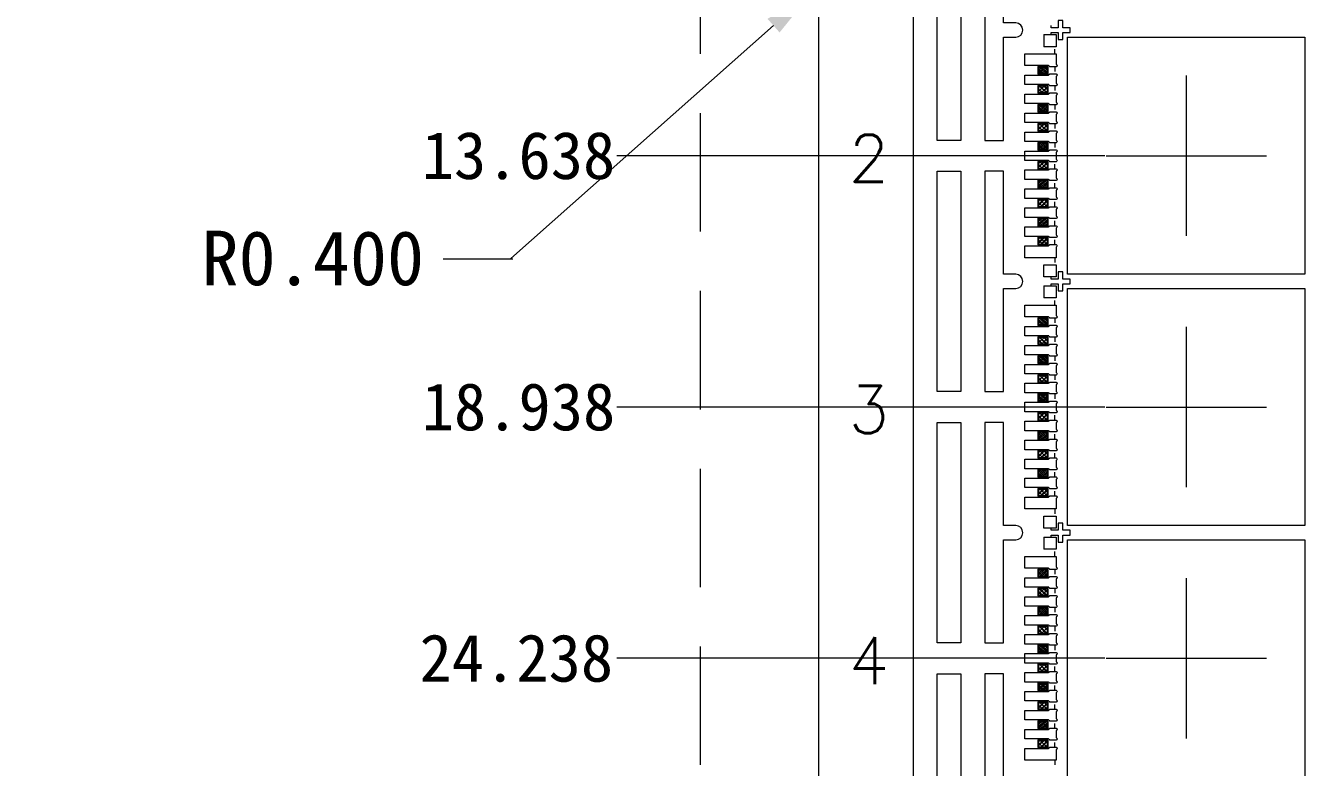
# Model space of a CAD drawing. Extents: x 360 to 479, y -156 to -9.
# Drawn here: x 368.79 to 395.82, y -43.02 to -27.38 of the extents above; entities that cross this region are included whole.
import ezdxf

# ---------------------------------------------------------------- set-up
doc = ezdxf.new("R2010")
doc.units = 0
doc.header["$LTSCALE"] = 5
doc.header["$MEASUREMENT"] = 0
doc.header["$PDMODE"] = 3
for name, pattern in [('CENTER', [2, 1.25, -0.25, 0.25, -0.25]), ('DASHED', [0.75, 0.5, -0.25]), ('HIDDEN', [0.375, 0.25, -0.125])]:
    doc.linetypes.add(name, pattern=pattern)
doc.layers.get('0').update_dxf_attribs({"linetype": 'CONTINUOUS'})
doc.layers.get('Defpoints').update_dxf_attribs({"linetype": 'CONTINUOUS'})
for name, color, linetype in [('1', 7, 'CONTINUOUS'), ('1D', 4, 'CONTINUOUS'), ('center', 1, 'CONTINUOUS'), ('ETCH', 4, 'CONTINUOUS'), ('PKG', 2, 'CONTINUOUS'), ('PLATING', 3, 'CONTINUOUS'), ('标注', 4, 'CONTINUOUS')]:
    doc.layers.add(name, color=color, linetype=linetype)
doc.layers.add('尺寸线层', color=3, linetype='CONTINUOUS', lineweight=18)
doc.layers.add('标注线', color=3, linetype='CONTINUOUS', lineweight=18)
doc.styles.add('SIMPLEX', font='SIMPLEX')
doc.styles.get("Standard").update_dxf_attribs({"font": 'romans.shx', "bigfont": 'bigfont.shx'})
doc.styles.add('宋体', font='SimSun.ttf')
doc.dimstyles.new('副本Standard', dxfattribs={"dimtxt": 0.05, "dimasz": 0.05, "dimexe": 0.07, "dimexo": 0.07, "dimgap": 0.07, "dimtad": 1, "dimzin": 1, "dimdsep": 46, "dimtxsty": 'SIMPLEX', "dimcen": 0.1, "dimclrd": 256, "dimclre": 256, "dimclrt": 256, "dimadec": 0, "dimazin": 0, "dimtfac": 1, "dimtofl": 0, "dimtmove": 0, "dimatfit": 0, "dimfxl": 1, "dimlwd": -1, "dimlwe": -1, "dimarcsym": 0})

# ---------------------------------------------------------------- blocks, each defined once
blk = doc.blocks.new('*D16')
at = {"layer": 'Defpoints', "color": 0, "transparency": 16777216}
for p in [(3204.821, -274.423), (3198.555, -288.061), (3208.874, -288.061)]:
    blk.add_point(p, dxfattribs=at)
at = {"layer": '标注', "lineweight": 0, "transparency": 16777216}
blk.add_line((3208.849, -288.061), (3198.555, -288.061), dxfattribs=at)
at = {"layer": '标注', "lineweight": 0, "transparency": 16777216, "insert": (3196.483, -288.061), "char_height": 1, "attachment_point": 5, "style": '宋体'}
blk.add_mtext('13.638', dxfattribs=at)
blk = doc.blocks.new('*D17')
at = {"layer": 'Defpoints', "color": 0, "transparency": 16777216}
for p in [(3204.821, -274.423), (3198.555, -293.361), (3208.874, -293.361)]:
    blk.add_point(p, dxfattribs=at)
at = {"layer": '标注', "lineweight": 0, "transparency": 16777216}
blk.add_line((3208.849, -293.361), (3198.555, -293.361), dxfattribs=at)
at = {"layer": '标注', "lineweight": 0, "transparency": 16777216, "insert": (3196.483, -293.361), "char_height": 1, "attachment_point": 5, "style": '宋体'}
blk.add_mtext('18.938', dxfattribs=at)
blk = doc.blocks.new('*D18')
at = {"layer": 'Defpoints', "color": 0, "transparency": 16777216}
for p in [(3204.821, -274.423), (3198.555, -298.661), (3208.874, -298.661)]:
    blk.add_point(p, dxfattribs=at)
at = {"layer": '标注', "lineweight": 0, "transparency": 16777216}
blk.add_line((3208.849, -298.661), (3198.555, -298.661), dxfattribs=at)
at = {"layer": '标注', "lineweight": 0, "transparency": 16777216, "insert": (3196.438, -298.661), "char_height": 1, "attachment_point": 5, "style": '宋体'}
blk.add_mtext('24.238', dxfattribs=at)
blk = doc.blocks.new('*D19')
at = {"layer": 'Defpoints', "color": 0, "transparency": 16777216}
for p in [(3204.821, -274.423), (3198.555, -303.961), (3208.874, -303.961)]:
    blk.add_point(p, dxfattribs=at)
at = {"layer": '标注', "lineweight": 0, "transparency": 16777216}
blk.add_line((3208.849, -303.961), (3198.555, -303.961), dxfattribs=at)
at = {"layer": '标注', "lineweight": 0, "transparency": 16777216, "insert": (3196.438, -303.961), "char_height": 1, "attachment_point": 5, "style": '宋体'}
blk.add_mtext('29.538', dxfattribs=at)
blk = doc.blocks.new('*D20')
at = {"layer": 'Defpoints', "color": 0, "transparency": 16777216}
for p in [(3204.821, -274.423), (3198.555, -309.261), (3208.874, -309.261)]:
    blk.add_point(p, dxfattribs=at)
at = {"layer": '标注', "lineweight": 0, "transparency": 16777216}
blk.add_line((3208.849, -309.261), (3198.555, -309.261), dxfattribs=at)
at = {"layer": '标注', "lineweight": 0, "transparency": 16777216, "insert": (3196.444, -309.261), "char_height": 1, "attachment_point": 5, "style": '宋体'}
blk.add_mtext('34.838', dxfattribs=at)
blk = doc.blocks.new('*D21')
at = {"layer": 'Defpoints', "color": 0, "transparency": 16777216}
for p in [(3204.821, -274.423), (3198.555, -314.561), (3208.874, -314.561)]:
    blk.add_point(p, dxfattribs=at)
at = {"layer": '标注', "lineweight": 0, "transparency": 16777216}
blk.add_line((3208.849, -314.561), (3198.555, -314.561), dxfattribs=at)
at = {"layer": '标注', "lineweight": 0, "transparency": 16777216, "insert": (3196.427, -314.561), "char_height": 1, "attachment_point": 5, "style": '宋体'}
blk.add_mtext('40.138', dxfattribs=at)
blk = doc.blocks.new('*D22')
at = {"layer": 'Defpoints', "color": 0, "transparency": 16777216}
for p in [(3204.821, -274.423), (3198.555, -319.861), (3208.874, -319.861)]:
    blk.add_point(p, dxfattribs=at)
at = {"layer": '标注', "lineweight": 0, "transparency": 16777216}
blk.add_line((3208.849, -319.861), (3198.555, -319.861), dxfattribs=at)
at = {"layer": '标注', "lineweight": 0, "transparency": 16777216, "insert": (3196.427, -319.861), "char_height": 1, "attachment_point": 5, "style": '宋体'}
blk.add_mtext('45.438', dxfattribs=at)
blk = doc.blocks.new('*D23')
at = {"layer": 'Defpoints', "color": 0, "transparency": 16777216}
for p in [(3204.821, -274.423), (3198.555, -325.161), (3208.874, -325.161)]:
    blk.add_point(p, dxfattribs=at)
at = {"layer": '标注', "lineweight": 0, "transparency": 16777216}
blk.add_line((3208.849, -325.161), (3198.555, -325.161), dxfattribs=at)
at = {"layer": '标注', "lineweight": 0, "transparency": 16777216, "insert": (3196.444, -325.161), "char_height": 1, "attachment_point": 5, "style": '宋体'}
blk.add_mtext('50.738', dxfattribs=at)
blk = doc.blocks.new('*D24')
at = {"layer": 'Defpoints', "color": 0, "transparency": 16777216}
for p in [(3204.821, -274.423), (3198.555, -330.461), (3208.874, -330.461)]:
    blk.add_point(p, dxfattribs=at)
at = {"layer": '标注', "lineweight": 0, "transparency": 16777216}
blk.add_line((3208.849, -330.461), (3198.555, -330.461), dxfattribs=at)
at = {"layer": '标注', "lineweight": 0, "transparency": 16777216, "insert": (3196.444, -330.461), "char_height": 1, "attachment_point": 5, "style": '宋体'}
blk.add_mtext('56.038', dxfattribs=at)
blk = doc.blocks.new('*D25')
at = {"layer": 'Defpoints', "color": 0, "transparency": 16777216}
for p in [(3204.821, -274.423), (3198.555, -347.911), (3200.314, -347.911)]:
    blk.add_point(p, dxfattribs=at)
at = {"layer": '标注', "lineweight": 0, "transparency": 16777216}
blk.add_line((3200.289, -347.911), (3198.555, -347.911), dxfattribs=at)
at = {"layer": '标注', "lineweight": 0, "transparency": 16777216, "insert": (3192.137, -347.911), "char_height": 1, "attachment_point": 5, "style": '宋体'}
blk.add_mtext('73.488%%P0.300 TAPE', dxfattribs=at)
blk = doc.blocks.new('*D26')
at = {"layer": 'Defpoints', "color": 0, "transparency": 16777216}
for p in [(3204.821, -274.423), (3198.555, -350.911), (3201.314, -350.911)]:
    blk.add_point(p, dxfattribs=at)
at = {"layer": '标注', "lineweight": 0, "transparency": 16777216}
blk.add_line((3201.289, -350.911), (3198.555, -350.911), dxfattribs=at)
at = {"layer": '标注', "lineweight": 0, "transparency": 16777216, "insert": (3196.447, -350.911), "char_height": 1, "attachment_point": 5, "style": '宋体'}
blk.add_mtext('76.488', dxfattribs=at)
blk = doc.blocks.new('*D29')
at = {"layer": 'Defpoints', "color": 0, "transparency": 16777216}
for p in [(3204.821, -274.423), (3200.314, -304.411), (3195.805, -305.997)]:
    blk.add_point(p, dxfattribs=at)
at = {"layer": '标注', "lineweight": 0, "transparency": 16777216}
for p, q in [((3198.314, -304.411), (3197.805, -305.997)), ((3200.289, -304.411), (3198.314, -304.411)), ((3197.805, -305.997), (3195.805, -305.997))]:
    blk.add_line(p, q, dxfattribs=at)
at = {"layer": '标注', "lineweight": 0, "transparency": 16777216, "insert": (3193.687, -305.997), "char_height": 1, "attachment_point": 5, "style": '宋体'}
blk.add_mtext('29.988', dxfattribs=at)
blk = doc.blocks.new('*D30')
at = {"layer": 'Defpoints', "color": 0, "transparency": 16777216}
for p in [(3204.821, -274.423), (3195.792, -318.299), (3200.314, -319.411)]:
    blk.add_point(p, dxfattribs=at)
at = {"layer": '标注', "lineweight": 0, "transparency": 16777216}
for p, q in [((3197.792, -318.299), (3195.792, -318.299)), ((3198.314, -319.411), (3197.792, -318.299)), ((3200.289, -319.411), (3198.314, -319.411))]:
    blk.add_line(p, q, dxfattribs=at)
at = {"layer": '标注', "lineweight": 0, "transparency": 16777216, "insert": (3193.689, -318.299), "char_height": 1, "attachment_point": 5, "style": '宋体'}
blk.add_mtext('44.988', dxfattribs=at)
blk = doc.blocks.new('*D31')
at = {"layer": 'Defpoints', "color": 0, "transparency": 16777216}
for p in [(3204.821, -274.423), (3198.492, -339.411), (3200.314, -339.411)]:
    blk.add_point(p, dxfattribs=at)
at = {"layer": '标注', "lineweight": 0, "transparency": 16777216}
blk.add_line((3200.289, -339.411), (3198.492, -339.411), dxfattribs=at)
at = {"layer": '标注', "lineweight": 0, "transparency": 16777216, "insert": (3196.373, -339.411), "char_height": 1, "attachment_point": 5, "style": '宋体'}
blk.add_mtext('64.988', dxfattribs=at)
blk = doc.blocks.new('*D35')
at = {"layer": 'Defpoints', "color": 0, "transparency": 16777216}
for p in [(3239.564, -274.423), (3204.814, -346.911), (3206.996, -355.134)]:
    blk.add_point(p, dxfattribs=at)
at = {"layer": '标注', "lineweight": 0, "transparency": 16777216}
for p, q in [((3204.814, -346.936), (3204.814, -351.134)), ((3204.814, -351.134), (3206.996, -353.134)), ((3206.996, -353.134), (3206.996, -355.134))]:
    blk.add_line(p, q, dxfattribs=at)
at = {"layer": '标注', "lineweight": 0, "transparency": 16777216, "insert": (3206.996, -357.251), "char_height": 1, "attachment_point": 5, "rotation": 90, "style": '宋体'}
blk.add_mtext('34.750', dxfattribs=at)
blk = doc.blocks.new('*D36')
at = {"layer": 'Defpoints', "color": 0, "transparency": 16777216}
for p in [(3204.821, -274.423), (3198.555, -349.399), (3232.802, -349.399)]:
    blk.add_point(p, dxfattribs=at)
at = {"layer": '标注', "lineweight": 0, "transparency": 16777216}
blk.add_line((3232.777, -349.399), (3198.555, -349.399), dxfattribs=at)
at = {"layer": '标注', "lineweight": 0, "transparency": 16777216, "insert": (3196.441, -349.399), "char_height": 1, "attachment_point": 5, "style": '宋体'}
blk.add_mtext('74.976', dxfattribs=at)
blk = doc.blocks.new('*D37')
at = {"layer": 'Defpoints', "color": 0, "transparency": 16777216}
for p in [(3204.821, -274.423), (3198.555, -335.761), (3208.874, -335.761)]:
    blk.add_point(p, dxfattribs=at)
at = {"layer": '标注', "lineweight": 0, "transparency": 16777216}
blk.add_line((3208.849, -335.761), (3198.555, -335.761), dxfattribs=at)
at = {"layer": '标注', "lineweight": 0, "transparency": 16777216, "insert": (3196.436, -335.761), "char_height": 1, "attachment_point": 5, "style": '宋体'}
blk.add_mtext('61.338', dxfattribs=at)
blk = doc.blocks.new('*U41')
at = {"layer": '标注线'}
h = blk.add_hatch(dxfattribs=at)
h.set_pattern_fill('ANSI37', color=256, scale=0.5)
h.set_pattern_definition([(45, (-3340.25684, 269.03637), (-0.0441941738, 0.0441941738), []), (135, (-3340.25684, 269.03637), (-0.0441941738, -0.0441941738), [])])
h.paths.add_polyline_path([(0.075, 0.1), (-0.075, 0.1), (-0.075, -0.1), (0.075, -0.1)])
at = {"layer": 'PLATING'}
blk.add_lwpolyline([(0.075, 0.1), (0.075, -0.1), (-0.075, -0.1), (-0.075, 0.1)], close=True, dxfattribs=at)
blk = doc.blocks.new('*U42')
at = {"layer": 'ETCH', "color": 0, "linetype": 'ByBlock', "lineweight": -2}
for p in [(0, 0), (0.4, 0), (0.8, 0), (1.2, 0), (1.6, 0), (2, 0), (2.4, 0), (2.8, 0), (3.2, 0), (3.6, 0)]:
    blk.add_blockref('*U41', p, dxfattribs=at)

msp = doc.modelspace()

# ---------------------------------------------------------------- hatches: boundary and pattern name
at = {"layer": '标注', "lineweight": 0}
msp.add_hatch(color=256, dxfattribs=at).paths.add_polyline_path([(384.4338, -27.2355), (385.4218, -26.6164), (384.688, -27.5224)], flags=0)
at = {"layer": '标注线', "lineweight": 0}
h = msp.add_hatch(dxfattribs=at)
h.set_pattern_fill('ANSI37', color=256, scale=0.5, angle=90)
h.set_pattern_definition([(45, (659.279486, -3368.57924), (0.0441941738, -0.0441941738), []), (315, (659.279486, -3368.57924), (-0.0441941738, -0.0441941738), [])])
h.paths.add_polyline_path([(390.1431, -28.2474), (390.1431, -28.3974), (390.3431, -28.3974), (390.3431, -28.2474)])
h = msp.add_hatch(dxfattribs=at)
h.set_pattern_fill('ANSI37', color=256, scale=0.5, angle=90)
h.set_pattern_definition([(45, (659.279486, -3368.97924), (0.0441941738, -0.0441941738), []), (315, (659.279486, -3368.97924), (-0.0441941738, -0.0441941738), [])])
h.paths.add_polyline_path([(390.1431, -28.6474), (390.1431, -28.7974), (390.3431, -28.7974), (390.3431, -28.6474)])
h = msp.add_hatch(dxfattribs=at)
h.set_pattern_fill('ANSI37', color=256, scale=0.5, angle=90)
h.set_pattern_definition([(45, (659.279486, -3369.37924), (0.0441941738, -0.0441941738), []), (315, (659.279486, -3369.37924), (-0.0441941738, -0.0441941738), [])])
h.paths.add_polyline_path([(390.1431, -29.0474), (390.1431, -29.1974), (390.3431, -29.1974), (390.3431, -29.0474)])
h = msp.add_hatch(dxfattribs=at)
h.set_pattern_fill('ANSI37', color=256, scale=0.5, angle=90)
h.set_pattern_definition([(45, (659.279486, -3369.77924), (0.0441941738, -0.0441941738), []), (315, (659.279486, -3369.77924), (-0.0441941738, -0.0441941738), [])])
h.paths.add_polyline_path([(390.1431, -29.4474), (390.1431, -29.5974), (390.3431, -29.5974), (390.3431, -29.4474)])
h = msp.add_hatch(dxfattribs=at)
h.set_pattern_fill('ANSI37', color=256, scale=0.5, angle=90)
h.set_pattern_definition([(45, (659.279486, -3370.17924), (0.0441941738, -0.0441941738), []), (315, (659.279486, -3370.17924), (-0.0441941738, -0.0441941738), [])])
h.paths.add_polyline_path([(390.1431, -29.8474), (390.1431, -29.9974), (390.3431, -29.9974), (390.3431, -29.8474)])
h = msp.add_hatch(dxfattribs=at)
h.set_pattern_fill('ANSI37', color=256, scale=0.5, angle=90)
h.set_pattern_definition([(45, (659.279486, -3370.57924), (0.0441941738, -0.0441941738), []), (315, (659.279486, -3370.57924), (-0.0441941738, -0.0441941738), [])])
h.paths.add_polyline_path([(390.1431, -30.2474), (390.1431, -30.3974), (390.3431, -30.3974), (390.3431, -30.2474)])
h = msp.add_hatch(dxfattribs=at)
h.set_pattern_fill('ANSI37', color=256, scale=0.5, angle=90)
h.set_pattern_definition([(45, (659.279486, -3370.97924), (0.0441941738, -0.0441941738), []), (315, (659.279486, -3370.97924), (-0.0441941738, -0.0441941738), [])])
h.paths.add_polyline_path([(390.1431, -30.6474), (390.1431, -30.7974), (390.3431, -30.7974), (390.3431, -30.6474)])
h = msp.add_hatch(dxfattribs=at)
h.set_pattern_fill('ANSI37', color=256, scale=0.5, angle=90)
h.set_pattern_definition([(45, (659.279486, -3371.37924), (0.0441941738, -0.0441941738), []), (315, (659.279486, -3371.37924), (-0.0441941738, -0.0441941738), [])])
h.paths.add_polyline_path([(390.1431, -31.0474), (390.1431, -31.1974), (390.3431, -31.1974), (390.3431, -31.0474)])
h = msp.add_hatch(dxfattribs=at)
h.set_pattern_fill('ANSI37', color=256, scale=0.5, angle=90)
h.set_pattern_definition([(45, (659.279486, -3371.77924), (0.0441941738, -0.0441941738), []), (315, (659.279486, -3371.77924), (-0.0441941738, -0.0441941738), [])])
h.paths.add_polyline_path([(390.1431, -31.4474), (390.1431, -31.5974), (390.3431, -31.5974), (390.3431, -31.4474)])
h = msp.add_hatch(dxfattribs=at)
h.set_pattern_fill('ANSI37', color=256, scale=0.5, angle=90)
h.set_pattern_definition([(45, (659.279486, -3372.17924), (0.0441941738, -0.0441941738), []), (315, (659.279486, -3372.17924), (-0.0441941738, -0.0441941738), [])])
h.paths.add_polyline_path([(390.1431, -31.8474), (390.1431, -31.9974), (390.3431, -31.9974), (390.3431, -31.8474)])
h = msp.add_hatch(dxfattribs=at)
h.set_pattern_fill('ANSI37', color=256, scale=0.5, angle=90)
h.set_pattern_definition([(45, (659.279486, -3373.87924), (0.0441941738, -0.0441941738), []), (315, (659.279486, -3373.87924), (-0.0441941738, -0.0441941738), [])])
h.paths.add_polyline_path([(390.1431, -33.5474), (390.1431, -33.6974), (390.3431, -33.6974), (390.3431, -33.5474)])
h = msp.add_hatch(dxfattribs=at)
h.set_pattern_fill('ANSI37', color=256, scale=0.5, angle=90)
h.set_pattern_definition([(45, (659.279486, -3374.27924), (0.0441941738, -0.0441941738), []), (315, (659.279486, -3374.27924), (-0.0441941738, -0.0441941738), [])])
h.paths.add_polyline_path([(390.1431, -33.9474), (390.1431, -34.0974), (390.3431, -34.0974), (390.3431, -33.9474)])
h = msp.add_hatch(dxfattribs=at)
h.set_pattern_fill('ANSI37', color=256, scale=0.5, angle=90)
h.set_pattern_definition([(45, (659.279486, -3374.67924), (0.0441941738, -0.0441941738), []), (315, (659.279486, -3374.67924), (-0.0441941738, -0.0441941738), [])])
h.paths.add_polyline_path([(390.1431, -34.3474), (390.1431, -34.4974), (390.3431, -34.4974), (390.3431, -34.3474)])
h = msp.add_hatch(dxfattribs=at)
h.set_pattern_fill('ANSI37', color=256, scale=0.5, angle=90)
h.set_pattern_definition([(45, (659.279486, -3375.07924), (0.0441941738, -0.0441941738), []), (315, (659.279486, -3375.07924), (-0.0441941738, -0.0441941738), [])])
h.paths.add_polyline_path([(390.1431, -34.7474), (390.1431, -34.8974), (390.3431, -34.8974), (390.3431, -34.7474)])
h = msp.add_hatch(dxfattribs=at)
h.set_pattern_fill('ANSI37', color=256, scale=0.5, angle=90)
h.set_pattern_definition([(45, (659.279486, -3375.47924), (0.0441941738, -0.0441941738), []), (315, (659.279486, -3375.47924), (-0.0441941738, -0.0441941738), [])])
h.paths.add_polyline_path([(390.1431, -35.1474), (390.1431, -35.2974), (390.3431, -35.2974), (390.3431, -35.1474)])
h = msp.add_hatch(dxfattribs=at)
h.set_pattern_fill('ANSI37', color=256, scale=0.5, angle=90)
h.set_pattern_definition([(45, (659.279486, -3375.87924), (0.0441941738, -0.0441941738), []), (315, (659.279486, -3375.87924), (-0.0441941738, -0.0441941738), [])])
h.paths.add_polyline_path([(390.1431, -35.5474), (390.1431, -35.6974), (390.3431, -35.6974), (390.3431, -35.5474)])
h = msp.add_hatch(dxfattribs=at)
h.set_pattern_fill('ANSI37', color=256, scale=0.5, angle=90)
h.set_pattern_definition([(45, (659.279486, -3376.27924), (0.0441941738, -0.0441941738), []), (315, (659.279486, -3376.27924), (-0.0441941738, -0.0441941738), [])])
h.paths.add_polyline_path([(390.1431, -35.9474), (390.1431, -36.0974), (390.3431, -36.0974), (390.3431, -35.9474)])
h = msp.add_hatch(dxfattribs=at)
h.set_pattern_fill('ANSI37', color=256, scale=0.5, angle=90)
h.set_pattern_definition([(45, (659.279486, -3376.67924), (0.0441941738, -0.0441941738), []), (315, (659.279486, -3376.67924), (-0.0441941738, -0.0441941738), [])])
h.paths.add_polyline_path([(390.1431, -36.3474), (390.1431, -36.4974), (390.3431, -36.4974), (390.3431, -36.3474)])
h = msp.add_hatch(dxfattribs=at)
h.set_pattern_fill('ANSI37', color=256, scale=0.5, angle=90)
h.set_pattern_definition([(45, (659.279486, -3377.07924), (0.0441941738, -0.0441941738), []), (315, (659.279486, -3377.07924), (-0.0441941738, -0.0441941738), [])])
h.paths.add_polyline_path([(390.1431, -36.7474), (390.1431, -36.8974), (390.3431, -36.8974), (390.3431, -36.7474)])
h = msp.add_hatch(dxfattribs=at)
h.set_pattern_fill('ANSI37', color=256, scale=0.5, angle=90)
h.set_pattern_definition([(45, (659.279486, -3377.47924), (0.0441941738, -0.0441941738), []), (315, (659.279486, -3377.47924), (-0.0441941738, -0.0441941738), [])])
h.paths.add_polyline_path([(390.1431, -37.1474), (390.1431, -37.2974), (390.3431, -37.2974), (390.3431, -37.1474)])
h = msp.add_hatch(dxfattribs=at)
h.set_pattern_fill('ANSI37', color=256, scale=0.5, angle=90)
h.set_pattern_definition([(45, (659.279486, -3379.17924), (0.0441941738, -0.0441941738), []), (315, (659.279486, -3379.17924), (-0.0441941738, -0.0441941738), [])])
h.paths.add_polyline_path([(390.1431, -38.8474), (390.1431, -38.9974), (390.3431, -38.9974), (390.3431, -38.8474)])
h = msp.add_hatch(dxfattribs=at)
h.set_pattern_fill('ANSI37', color=256, scale=0.5, angle=90)
h.set_pattern_definition([(45, (659.279486, -3379.57924), (0.0441941738, -0.0441941738), []), (315, (659.279486, -3379.57924), (-0.0441941738, -0.0441941738), [])])
h.paths.add_polyline_path([(390.1431, -39.2474), (390.1431, -39.3974), (390.3431, -39.3974), (390.3431, -39.2474)])
h = msp.add_hatch(dxfattribs=at)
h.set_pattern_fill('ANSI37', color=256, scale=0.5, angle=90)
h.set_pattern_definition([(45, (659.279486, -3379.97924), (0.0441941738, -0.0441941738), []), (315, (659.279486, -3379.97924), (-0.0441941738, -0.0441941738), [])])
h.paths.add_polyline_path([(390.1431, -39.6474), (390.1431, -39.7974), (390.3431, -39.7974), (390.3431, -39.6474)])
h = msp.add_hatch(dxfattribs=at)
h.set_pattern_fill('ANSI37', color=256, scale=0.5, angle=90)
h.set_pattern_definition([(45, (659.279486, -3380.37924), (0.0441941738, -0.0441941738), []), (315, (659.279486, -3380.37924), (-0.0441941738, -0.0441941738), [])])
h.paths.add_polyline_path([(390.1431, -40.0474), (390.1431, -40.1974), (390.3431, -40.1974), (390.3431, -40.0474)])
h = msp.add_hatch(dxfattribs=at)
h.set_pattern_fill('ANSI37', color=256, scale=0.5, angle=90)
h.set_pattern_definition([(45, (659.279486, -3380.77924), (0.0441941738, -0.0441941738), []), (315, (659.279486, -3380.77924), (-0.0441941738, -0.0441941738), [])])
h.paths.add_polyline_path([(390.1431, -40.4474), (390.1431, -40.5974), (390.3431, -40.5974), (390.3431, -40.4474)])
h = msp.add_hatch(dxfattribs=at)
h.set_pattern_fill('ANSI37', color=256, scale=0.5, angle=90)
h.set_pattern_definition([(45, (659.279486, -3381.17924), (0.0441941738, -0.0441941738), []), (315, (659.279486, -3381.17924), (-0.0441941738, -0.0441941738), [])])
h.paths.add_polyline_path([(390.1431, -40.8474), (390.1431, -40.9974), (390.3431, -40.9974), (390.3431, -40.8474)])
h = msp.add_hatch(dxfattribs=at)
h.set_pattern_fill('ANSI37', color=256, scale=0.5, angle=90)
h.set_pattern_definition([(45, (659.279486, -3381.57924), (0.0441941738, -0.0441941738), []), (315, (659.279486, -3381.57924), (-0.0441941738, -0.0441941738), [])])
h.paths.add_polyline_path([(390.1431, -41.2474), (390.1431, -41.3974), (390.3431, -41.3974), (390.3431, -41.2474)])
h = msp.add_hatch(dxfattribs=at)
h.set_pattern_fill('ANSI37', color=256, scale=0.5, angle=90)
h.set_pattern_definition([(45, (659.279486, -3381.97924), (0.0441941738, -0.0441941738), []), (315, (659.279486, -3381.97924), (-0.0441941738, -0.0441941738), [])])
h.paths.add_polyline_path([(390.1431, -41.6474), (390.1431, -41.7974), (390.3431, -41.7974), (390.3431, -41.6474)])
h = msp.add_hatch(dxfattribs=at)
h.set_pattern_fill('ANSI37', color=256, scale=0.5, angle=90)
h.set_pattern_definition([(45, (659.279486, -3382.37924), (0.0441941738, -0.0441941738), []), (315, (659.279486, -3382.37924), (-0.0441941738, -0.0441941738), [])])
h.paths.add_polyline_path([(390.1431, -42.0474), (390.1431, -42.1974), (390.3431, -42.1974), (390.3431, -42.0474)])
h = msp.add_hatch(dxfattribs=at)
h.set_pattern_fill('ANSI37', color=256, scale=0.5, angle=90)
h.set_pattern_definition([(45, (659.279486, -3382.77924), (0.0441941738, -0.0441941738), []), (315, (659.279486, -3382.77924), (-0.0441941738, -0.0441941738), [])])
h.paths.add_polyline_path([(390.1431, -42.4474), (390.1431, -42.5974), (390.3431, -42.5974), (390.3431, -42.4474)])

# ---------------------------------------------------------------- linework, layer by layer
at = {"lineweight": 0}
for points in [[(388.0131, -25.1474), (388.5131, -25.1474), (388.5131, -29.7974), (388.0131, -29.7974)], [(388.0131, -30.4474), (388.5131, -30.4474), (388.5131, -35.0974), (388.0131, -35.0974)], [(388.0131, -35.7474), (388.5131, -35.7474), (388.5131, -40.3974), (388.0131, -40.3974)], [(388.0131, -41.0474), (388.5131, -41.0474), (388.5131, -45.6974), (388.0131, -45.6974)]]:
    msp.add_lwpolyline(points, close=True, dxfattribs=at)
for points in [[(389.6681, -27.6224, 1), (389.6681, -27.3224), (389.4131, -27.3224), (389.4131, -25.1474), (389.0131, -25.1474), (389.0131, -29.7974), (389.4131, -29.7974), (389.4131, -27.6224)], [(389.6681, -32.9224, 1), (389.6681, -32.6224), (389.4131, -32.6224), (389.4131, -30.4474), (389.0131, -30.4474), (389.0131, -35.0974), (389.4131, -35.0974), (389.4131, -32.9224)], [(389.6681, -38.2224, 1), (389.6681, -37.9224), (389.4131, -37.9224), (389.4131, -35.7474), (389.0131, -35.7474), (389.0131, -40.3974), (389.4131, -40.3974), (389.4131, -38.2224)], [(389.6681, -43.5224, 1), (389.6681, -43.2224), (389.4131, -43.2224), (389.4131, -41.0474), (389.0131, -41.0474), (389.0131, -45.6974), (389.4131, -45.6974), (389.4131, -43.5224)]]:
    msp.add_lwpolyline(points, format="xyb", close=True, dxfattribs=at)
at = {"layer": '1', "linetype": 'Continuous', "lineweight": 0}
for p, q in [((390.2631, -27.5674), (390.2631, -27.8224)), ((390.2631, -32.6774), (390.2631, -32.4224)), ((390.2631, -32.8674), (390.2631, -33.1224)), ((390.2631, -37.9774), (390.2631, -37.7224)), ((390.2631, -38.1674), (390.2631, -38.4224))]:
    msp.add_line(p, q, dxfattribs=at)
at = {"layer": '1', "lineweight": 0}
msp.add_lwpolyline([(459.5131, -92.9724), (384.0131, -92.9724), (383.0131, -91.9724), (383.0131, -81.4724), (385.1131, -81.4724, 0.4142136), (385.5131, -81.0724), (385.5131, -61.8724, 0.4142136), (385.1131, -61.4724), (383.0131, -61.4724), (383.0131, -46.4724), (385.1131, -46.4724, 0.4142136), (385.5131, -46.0724), (385.5131, -26.8724, 0.4142136), (385.1131, -26.4724), (383.0131, -26.4724), (383.0131, -15.9724), (384.0131, -14.9724), (459.5131, -14.9724)], format="xyb", dxfattribs=at)
for points in [[(390.2631, -27.5674), (390.5181, -27.5674), (390.5181, -27.8224), (390.2631, -27.8224)], [(390.2631, -32.4224), (390.5181, -32.4224), (390.5181, -32.6774), (390.2631, -32.6774)], [(390.2631, -32.8674), (390.5181, -32.8674), (390.5181, -33.1224), (390.2631, -33.1224)], [(390.2631, -37.7224), (390.5181, -37.7224), (390.5181, -37.9774), (390.2631, -37.9774)], [(390.2631, -38.1674), (390.5181, -38.1674), (390.5181, -38.4224), (390.2631, -38.4224)]]:
    msp.add_lwpolyline(points, dxfattribs=at)
at = {"layer": '1', "linetype": 'Continuous', "lineweight": 0}
for points in [[(389.8631, -27.9724), (390.5181, -27.9724), (390.5181, -28.1975, -0.9266253), (390.5181, -28.2474), (390.3881, -28.2474), (390.3506, -28.2224), (389.8631, -28.2224)], [(389.8631, -28.8224), (390.3506, -28.8224), (390.3881, -28.7974), (390.5181, -28.7974, -0.9266253), (390.5181, -28.8473), (390.5181, -28.9975, -0.9266253), (390.5181, -29.0474), (390.3881, -29.0474), (390.3506, -29.0224), (389.8631, -29.0224)], [(389.8631, -29.2224), (390.3506, -29.2224), (390.3881, -29.1974), (390.5181, -29.1974, -0.9266253), (390.5181, -29.2473), (390.5181, -29.3975, -0.9266253), (390.5181, -29.4474), (390.3881, -29.4474), (390.3506, -29.4224), (389.8631, -29.4224)], [(389.8631, -29.6224), (390.3506, -29.6224), (390.3881, -29.5974), (390.5181, -29.5974, -0.9266253), (390.5181, -29.6473), (390.5181, -29.7975, -0.9266253), (390.5181, -29.8474), (390.3881, -29.8474), (390.3506, -29.8224), (389.8631, -29.8224)], [(389.8631, -30.0224), (390.3506, -30.0224), (390.3881, -29.9974), (390.5181, -29.9974, -0.9266253), (390.5181, -30.0473), (390.5181, -30.1975, -0.9266253), (390.5181, -30.2474), (390.3881, -30.2474), (390.3506, -30.2224), (389.8631, -30.2224)], [(389.8631, -30.8224), (390.3506, -30.8224), (390.3881, -30.7974), (390.5181, -30.7974, -0.9266253), (390.5181, -30.8473), (390.5181, -30.9975, -0.9266253), (390.5181, -31.0474), (390.3881, -31.0474), (390.3506, -31.0224), (389.8631, -31.0224)], [(389.8631, -31.2224), (390.3506, -31.2224), (390.3881, -31.1974), (390.5181, -31.1974, -0.9266253), (390.5181, -31.2473), (390.5181, -31.3975, -0.9266253), (390.5181, -31.4474), (390.3881, -31.4474), (390.3506, -31.4224), (389.8631, -31.4224), (389.8631, -31.2474)], [(390.3881, -31.5974), (390.5181, -31.5974, -0.9266253), (390.5181, -31.6473), (390.5181, -31.7975, -0.9266253), (390.5181, -31.8474), (390.3881, -31.8474), (390.3506, -31.8224), (389.8631, -31.8224), (389.8631, -31.6224), (390.3506, -31.6224)], [(389.8631, -32.2724), (389.8631, -32.0224), (390.3506, -32.0224), (390.3881, -31.9974), (390.5181, -31.9974, -0.9266253), (390.5181, -32.0473), (390.5181, -32.2724)], [(389.8631, -33.2724), (390.5181, -33.2724), (390.5181, -33.4975, -0.9266253), (390.5181, -33.5474), (390.3881, -33.5474), (390.3506, -33.5224), (389.8631, -33.5224)], [(389.8631, -34.1224), (390.3506, -34.1224), (390.3881, -34.0974), (390.5181, -34.0974, -0.9266253), (390.5181, -34.1473), (390.5181, -34.2975, -0.9266253), (390.5181, -34.3474), (390.3881, -34.3474), (390.3506, -34.3224), (389.8631, -34.3224)], [(389.8631, -34.5224), (390.3506, -34.5224), (390.3881, -34.4974), (390.5181, -34.4974, -0.9266253), (390.5181, -34.5473), (390.5181, -34.6975, -0.9266253), (390.5181, -34.7474), (390.3881, -34.7474), (390.3506, -34.7224), (389.8631, -34.7224)], [(389.8631, -34.9224), (390.3506, -34.9224), (390.3881, -34.8974), (390.5181, -34.8974, -0.9266253), (390.5181, -34.9473), (390.5181, -35.0975, -0.9266253), (390.5181, -35.1474), (390.3881, -35.1474), (390.3506, -35.1224), (389.8631, -35.1224)], [(389.8631, -35.3224), (390.3506, -35.3224), (390.3881, -35.2974), (390.5181, -35.2974, -0.9266253), (390.5181, -35.3473), (390.5181, -35.4975, -0.9266253), (390.5181, -35.5474), (390.3881, -35.5474), (390.3506, -35.5224), (389.8631, -35.5224)], [(389.8631, -36.1224), (390.3506, -36.1224), (390.3881, -36.0974), (390.5181, -36.0974, -0.9266253), (390.5181, -36.1473), (390.5181, -36.2975, -0.9266253), (390.5181, -36.3474), (390.3881, -36.3474), (390.3506, -36.3224), (389.8631, -36.3224)], [(389.8631, -36.5224), (390.3506, -36.5224), (390.3881, -36.4974), (390.5181, -36.4974, -0.9266253), (390.5181, -36.5473), (390.5181, -36.6975, -0.9266253), (390.5181, -36.7474), (390.3881, -36.7474), (390.3506, -36.7224), (389.8631, -36.7224), (389.8631, -36.5474)], [(390.3881, -36.8974), (390.5181, -36.8974, -0.9266253), (390.5181, -36.9473), (390.5181, -37.0975, -0.9266253), (390.5181, -37.1474), (390.3881, -37.1474), (390.3506, -37.1224), (389.8631, -37.1224), (389.8631, -36.9224), (390.3506, -36.9224)], [(389.8631, -37.5724), (389.8631, -37.3224), (390.3506, -37.3224), (390.3881, -37.2974), (390.5181, -37.2974, -0.9266253), (390.5181, -37.3473), (390.5181, -37.5724)], [(389.8631, -38.5724), (390.5181, -38.5724), (390.5181, -38.7975, -0.9266253), (390.5181, -38.8474), (390.3881, -38.8474), (390.3506, -38.8224), (389.8631, -38.8224)], [(389.8631, -39.4224), (390.3506, -39.4224), (390.3881, -39.3974), (390.5181, -39.3974, -0.9266253), (390.5181, -39.4473), (390.5181, -39.5975, -0.9266253), (390.5181, -39.6474), (390.3881, -39.6474), (390.3506, -39.6224), (389.8631, -39.6224)], [(389.8631, -39.8224), (390.3506, -39.8224), (390.3881, -39.7974), (390.5181, -39.7974, -0.9266253), (390.5181, -39.8473), (390.5181, -39.9975, -0.9266253), (390.5181, -40.0474), (390.3881, -40.0474), (390.3506, -40.0224), (389.8631, -40.0224)], [(389.8631, -40.2224), (390.3506, -40.2224), (390.3881, -40.1974), (390.5181, -40.1974, -0.9266253), (390.5181, -40.2473), (390.5181, -40.3975, -0.9266253), (390.5181, -40.4474), (390.3881, -40.4474), (390.3506, -40.4224), (389.8631, -40.4224)], [(389.8631, -40.6224), (390.3506, -40.6224), (390.3881, -40.5974), (390.5181, -40.5974, -0.9266253), (390.5181, -40.6473), (390.5181, -40.7975, -0.9266253), (390.5181, -40.8474), (390.3881, -40.8474), (390.3506, -40.8224), (389.8631, -40.8224)], [(389.8631, -41.4224), (390.3506, -41.4224), (390.3881, -41.3974), (390.5181, -41.3974, -0.9266253), (390.5181, -41.4473), (390.5181, -41.5975, -0.9266253), (390.5181, -41.6474), (390.3881, -41.6474), (390.3506, -41.6224), (389.8631, -41.6224)], [(389.8631, -41.8224), (390.3506, -41.8224), (390.3881, -41.7974), (390.5181, -41.7974, -0.9266253), (390.5181, -41.8473), (390.5181, -41.9975, -0.9266253), (390.5181, -42.0474), (390.3881, -42.0474), (390.3506, -42.0224), (389.8631, -42.0224), (389.8631, -41.8474)], [(390.3881, -42.1974), (390.5181, -42.1974, -0.9266253), (390.5181, -42.2473), (390.5181, -42.3975, -0.9266253), (390.5181, -42.4474), (390.3881, -42.4474), (390.3506, -42.4224), (389.8631, -42.4224), (389.8631, -42.2224), (390.3506, -42.2224)], [(389.8631, -42.8724), (389.8631, -42.6224), (390.3506, -42.6224), (390.3881, -42.5974), (390.5181, -42.5974, -0.9266253), (390.5181, -42.6473), (390.5181, -42.8724)]]:
    msp.add_lwpolyline(points, format="xyb", close=True, dxfattribs=at)
for points in [[(390.3631, -28.6224), (389.8631, -28.6224), (389.8631, -28.4224), (390.3506, -28.4224), (390.3881, -28.3974), (390.5181, -28.3974, -0.9266253), (390.5181, -28.4473), (390.5181, -28.5975, -0.9266253), (390.5181, -28.6474), (390.3881, -28.6474), (390.3506, -28.6224)], [(389.8631, -30.6224), (389.8631, -30.4224), (390.3506, -30.4224), (390.3881, -30.3974), (390.5181, -30.3974, -0.9266253), (390.5181, -30.4473), (390.5181, -30.5975, -0.9266253), (390.5181, -30.6474), (390.3881, -30.6474), (390.3506, -30.6224), (389.8631, -30.6224), (389.8631, -30.5974)], [(390.3631, -33.9224), (389.8631, -33.9224), (389.8631, -33.7224), (390.3506, -33.7224), (390.3881, -33.6974), (390.5181, -33.6974, -0.9266253), (390.5181, -33.7473), (390.5181, -33.8975, -0.9266253), (390.5181, -33.9474), (390.3881, -33.9474), (390.3506, -33.9224)], [(389.8631, -35.9224), (389.8631, -35.7224), (390.3506, -35.7224), (390.3881, -35.6974), (390.5181, -35.6974, -0.9266253), (390.5181, -35.7473), (390.5181, -35.8975, -0.9266253), (390.5181, -35.9474), (390.3881, -35.9474), (390.3506, -35.9224), (389.8631, -35.9224), (389.8631, -35.8974)], [(390.3631, -39.2224), (389.8631, -39.2224), (389.8631, -39.0224), (390.3506, -39.0224), (390.3881, -38.9974), (390.5181, -38.9974, -0.9266253), (390.5181, -39.0473), (390.5181, -39.1975, -0.9266253), (390.5181, -39.2474), (390.3881, -39.2474), (390.3506, -39.2224)], [(389.8631, -41.2224), (389.8631, -41.0224), (390.3506, -41.0224), (390.3881, -40.9974), (390.5181, -40.9974, -0.9266253), (390.5181, -41.0473), (390.5181, -41.1975, -0.9266253), (390.5181, -41.2474), (390.3881, -41.2474), (390.3506, -41.2224), (389.8631, -41.2224), (389.8631, -41.1974)]]:
    msp.add_lwpolyline(points, format="xyb", dxfattribs=at)
at = {"layer": '1D', "linetype": 'HIDDEN', "lineweight": 0, "ltscale": 0.05}
for p, q in [((390.4931, -28.2474), (390.4931, -28.3974)), ((390.4931, -28.6474), (390.4931, -28.7974)), ((390.4931, -29.0474), (390.4931, -29.1974)), ((390.4931, -29.4474), (390.4931, -29.5974)), ((390.4931, -29.8474), (390.4931, -29.9974)), ((390.4931, -30.3974), (390.4931, -30.2474)), ((390.4931, -30.7974), (390.4931, -30.6474)), ((390.4931, -31.1974), (390.4931, -31.0474)), ((390.4931, -31.5974), (390.4931, -31.4474)), ((390.4931, -31.9974), (390.4931, -31.8474)), ((390.4931, -33.5474), (390.4931, -33.6974)), ((390.4931, -33.9474), (390.4931, -34.0974)), ((390.4931, -34.3474), (390.4931, -34.4974)), ((390.4931, -34.7474), (390.4931, -34.8974)), ((390.4931, -35.1474), (390.4931, -35.2974)), ((390.4931, -35.6974), (390.4931, -35.5474)), ((390.4931, -36.0974), (390.4931, -35.9474)), ((390.4931, -36.4974), (390.4931, -36.3474)), ((390.4931, -36.8974), (390.4931, -36.7474)), ((390.4931, -37.2974), (390.4931, -37.1474)), ((390.4931, -38.8474), (390.4931, -38.9974)), ((390.4931, -39.2474), (390.4931, -39.3974)), ((390.4931, -39.6474), (390.4931, -39.7974)), ((390.4931, -40.0474), (390.4931, -40.1974)), ((390.4931, -40.4474), (390.4931, -40.5974)), ((390.4931, -40.9974), (390.4931, -40.8474)), ((390.4931, -41.3974), (390.4931, -41.2474)), ((390.4931, -41.7974), (390.4931, -41.6474)), ((390.4931, -42.1974), (390.4931, -42.0474)), ((390.4931, -42.5974), (390.4931, -42.4474))]:
    msp.add_line(p, q, dxfattribs=at)
at = {"layer": '1D', "linetype": 'DASHED', "lineweight": 0}
msp.add_lwpolyline([(459.5131, -17.9724), (383.0131, -17.9724), (383.0131, -89.9724), (459.5131, -89.9724)], dxfattribs=at)
at = {"layer": '1D', "color": 1, "lineweight": 0}
msp.add_lwpolyline([(459.5131, -88.9724), (387.5131, -88.9724), (387.5131, -18.9724), (459.5131, -18.9724)], dxfattribs=at)
at = {"layer": '1D', "linetype": 'HIDDEN', "lineweight": 5, "ltscale": 0.15}
for points in [[(390.4131, -27.5674), (390.4131, -27.5224), (390.5631, -27.5224), (390.5631, -27.6724), (390.6631, -27.6724), (390.6631, -27.5224), (390.8131, -27.5224), (390.8131, -27.4224), (390.6631, -27.4224), (390.6631, -27.2724), (390.5631, -27.2724), (390.5631, -27.4224), (390.4131, -27.4224), (390.4131, -27.3774)], [(390.4131, -32.8674), (390.4131, -32.8224), (390.5631, -32.8224), (390.5631, -32.9724), (390.6631, -32.9724), (390.6631, -32.8224), (390.8131, -32.8224), (390.8131, -32.7224), (390.6631, -32.7224), (390.6631, -32.5724), (390.5631, -32.5724), (390.5631, -32.7224), (390.4131, -32.7224), (390.4131, -32.6774)], [(390.4131, -38.1674), (390.4131, -38.1224), (390.5631, -38.1224), (390.5631, -38.2724), (390.6631, -38.2724), (390.6631, -38.1224), (390.8131, -38.1224), (390.8131, -38.0224), (390.6631, -38.0224), (390.6631, -37.8724), (390.5631, -37.8724), (390.5631, -38.0224), (390.4131, -38.0224), (390.4131, -37.9774)]]:
    msp.add_lwpolyline(points, dxfattribs=at)
at = {"layer": '1D', "linetype": 'HIDDEN', "lineweight": 0, "ltscale": 0.08}
for points in [[(390.4931, -27.9724), (390.4931, -27.8224)], [(390.4931, -32.2724), (390.4931, -32.4224)], [(390.4931, -33.2724), (390.4931, -33.1224)], [(390.4931, -37.5724), (390.4931, -37.7224)], [(390.4931, -38.5724), (390.4931, -38.4224)], [(390.4931, -42.8724), (390.4931, -43.0224)]]:
    msp.add_lwpolyline(points, dxfattribs=at)
at = {"layer": 'center', "linetype": 'CENTER', "lineweight": 0}
for p, q in [((393.2631, -28.4317), (393.2631, -31.8131)), ((391.5724, -30.1224), (394.9539, -30.1224)), ((393.2631, -33.7317), (393.2631, -37.1131)), ((391.5724, -35.4224), (394.9539, -35.4224)), ((393.2631, -39.0317), (393.2631, -42.4131)), ((391.5724, -40.7224), (394.9539, -40.7224))]:
    msp.add_line(p, q, dxfattribs=at)
at = {"layer": 'PKG', "linetype": 'Continuous', "lineweight": 0}
for points in [[(390.7631, -32.6224), (390.7631, -27.6224), (395.7631, -27.6224), (395.7631, -32.6224)], [(390.7631, -37.9224), (390.7631, -32.9224), (395.7631, -32.9224), (395.7631, -37.9224)], [(390.7631, -43.2224), (390.7631, -38.2224), (395.7631, -38.2224), (395.7631, -43.2224)]]:
    msp.add_lwpolyline(points, close=True, dxfattribs=at)
at = {"layer": 'PLATING', "lineweight": 0}
for points in [[(390.3431, -28.2474), (390.1431, -28.2474), (390.1431, -28.3974), (390.3431, -28.3974)], [(390.3431, -28.6474), (390.1431, -28.6474), (390.1431, -28.7974), (390.3431, -28.7974)], [(390.3431, -29.0474), (390.1431, -29.0474), (390.1431, -29.1974), (390.3431, -29.1974)], [(390.3431, -29.4474), (390.1431, -29.4474), (390.1431, -29.5974), (390.3431, -29.5974)], [(390.3431, -29.8474), (390.1431, -29.8474), (390.1431, -29.9974), (390.3431, -29.9974)], [(390.3431, -30.2474), (390.1431, -30.2474), (390.1431, -30.3974), (390.3431, -30.3974)], [(390.3431, -30.6474), (390.1431, -30.6474), (390.1431, -30.7974), (390.3431, -30.7974)], [(390.3431, -31.0474), (390.1431, -31.0474), (390.1431, -31.1974), (390.3431, -31.1974)], [(390.3431, -31.4474), (390.1431, -31.4474), (390.1431, -31.5974), (390.3431, -31.5974)], [(390.3431, -31.8474), (390.1431, -31.8474), (390.1431, -31.9974), (390.3431, -31.9974)], [(390.3431, -33.5474), (390.1431, -33.5474), (390.1431, -33.6974), (390.3431, -33.6974)], [(390.3431, -33.9474), (390.1431, -33.9474), (390.1431, -34.0974), (390.3431, -34.0974)], [(390.3431, -34.3474), (390.1431, -34.3474), (390.1431, -34.4974), (390.3431, -34.4974)], [(390.3431, -34.7474), (390.1431, -34.7474), (390.1431, -34.8974), (390.3431, -34.8974)], [(390.3431, -35.1474), (390.1431, -35.1474), (390.1431, -35.2974), (390.3431, -35.2974)], [(390.3431, -35.5474), (390.1431, -35.5474), (390.1431, -35.6974), (390.3431, -35.6974)], [(390.3431, -35.9474), (390.1431, -35.9474), (390.1431, -36.0974), (390.3431, -36.0974)], [(390.3431, -36.3474), (390.1431, -36.3474), (390.1431, -36.4974), (390.3431, -36.4974)], [(390.3431, -36.7474), (390.1431, -36.7474), (390.1431, -36.8974), (390.3431, -36.8974)], [(390.3431, -37.1474), (390.1431, -37.1474), (390.1431, -37.2974), (390.3431, -37.2974)], [(390.3431, -38.8474), (390.1431, -38.8474), (390.1431, -38.9974), (390.3431, -38.9974)], [(390.3431, -39.2474), (390.1431, -39.2474), (390.1431, -39.3974), (390.3431, -39.3974)], [(390.3431, -39.6474), (390.1431, -39.6474), (390.1431, -39.7974), (390.3431, -39.7974)], [(390.3431, -40.0474), (390.1431, -40.0474), (390.1431, -40.1974), (390.3431, -40.1974)], [(390.3431, -40.4474), (390.1431, -40.4474), (390.1431, -40.5974), (390.3431, -40.5974)], [(390.3431, -40.8474), (390.1431, -40.8474), (390.1431, -40.9974), (390.3431, -40.9974)], [(390.3431, -41.2474), (390.1431, -41.2474), (390.1431, -41.3974), (390.3431, -41.3974)], [(390.3431, -41.6474), (390.1431, -41.6474), (390.1431, -41.7974), (390.3431, -41.7974)], [(390.3431, -42.0474), (390.1431, -42.0474), (390.1431, -42.1974), (390.3431, -42.1974)], [(390.3431, -42.4474), (390.1431, -42.4474), (390.1431, -42.5974), (390.3431, -42.5974)]]:
    msp.add_lwpolyline(points, close=True, dxfattribs=at)
at = {"layer": '标注', "lineweight": 0}
for p, q in [((384.5609, -27.3789, -0.0291), (379.0183, -32.2883, -0.0291)), ((379.0603, -32.3011, -0.0291), (377.5914, -32.3011, -0.0291))]:
    msp.add_line(p, q, dxfattribs=at)

# ---------------------------------------------------------------- block references
at = {"layer": 'ETCH', "lineweight": 0, "xscale": -1, "rotation": 269.9999999997916}
for p in [(390.2431, -31.9224), (390.2431, -37.2224), (390.2431, -42.5224)]:
    msp.add_blockref('*U42', p, dxfattribs=at)

# ---------------------------------------------------------------- texts
at = {"layer": '尺寸线层', "lineweight": 0, "char_height": 0.992064, "attachment_point": 5}
for s, insert in [('{\\Fsimplex|c0;2}', (386.5699, -30.1743, -0.124)), ('{\\Fsimplex|c0;3}', (386.5699, -35.4743, -0.124)), ('{\\Fsimplex|c0;4}', (386.5699, -40.7743, -0.124))]:
    msp.add_mtext(s, dxfattribs=dict(at, insert=insert))
at = {"layer": '标注', "lineweight": 0, "insert": (377.1905, -32.8721, -0.0291), "char_height": 1.15, "width": 4.107143, "attachment_point": 9, "style": '宋体'}
msp.add_mtext('R0.400', dxfattribs=at)

# ---------------------------------------------------------------- dimensions: what is measured, and where the dimension line sits
at = {"layer": '标注', "lineweight": 0}
dim = msp.add_ordinate_dim(feature_location=(383.0131, -89.9724), offset=(-1.7589, 0), dtype=0, origin=(387.5201, -16.4844), text='<>%%P0.300 TAPE', dimstyle='副本Standard', override={"dimtxt": 1, "dimasz": 1, "dimexo": 0.025, "dimgap": 0.05, "dimtad": 0, "dimdec": 3, "dimtxsty": '宋体', "dimlwe": 0}, dxfattribs=at)
dim.commit()
dim.dimension.update_dxf_attribs({"geometry": '*D25', "text_midpoint": (374.8355, -89.9724), "insert": (-2817.3012, 257.9389)})
for feature_location, offset, dtype, origin, override, picture, middle in [((383.0131, -46.4724), (-4.5098, -1.5858), 0, (387.5201, -16.4844), {"dimtxt": 1, "dimasz": 1, "dimexo": 0.025, "dimgap": 0.05, "dimtad": 0, "dimdec": 3, "dimtxsty": '宋体', "dimlwe": 0}, '*D29', (376.3863, -48.0582)), ((383.0131, -61.4724), (-4.5221, 1.1126), 0, (387.5201, -16.4844), {"dimtxt": 1, "dimasz": 1, "dimexo": 0.025, "dimgap": 0.025, "dimtad": 0, "dimdec": 3, "dimtxsty": '宋体', "dimlwe": 0}, '*D30', (376.3878, -60.3598)), ((383.0131, -81.4724), (-1.8219, 0), 0, (387.5201, -16.4844), {"dimtxt": 1, "dimasz": 1, "dimexo": 0.025, "dimgap": 0.05, "dimtad": 0, "dimdec": 3, "dimtxsty": '宋体', "dimlwe": 0}, '*D31', (379.0714, -81.4724)), ((391.5724, -56.6224), (-10.3181, 0), 0, (387.5201, -16.4844), {"dimtxt": 1, "dimasz": 1, "dimexo": 0.025, "dimgap": 0.05, "dimtad": 0, "dimdec": 3, "dimtxsty": '宋体', "dimlwe": 0}, '*D21', (379.126, -56.6224)), ((391.5724, -61.9224), (-10.3181, 0), 0, (387.5201, -16.4844), {"dimtxt": 1, "dimasz": 1, "dimexo": 0.025, "dimgap": 0.05, "dimtad": 0, "dimdec": 3, "dimtxsty": '宋体', "dimlwe": 0}, '*D22', (379.126, -61.9224)), ((391.5724, -77.8224), (-10.3181, 0), 0, (387.5201, -16.4844), {"dimtxt": 1, "dimasz": 1, "dimexo": 0.025, "dimgap": 0.05, "dimtad": 0, "dimdec": 3, "dimtxsty": '宋体', "dimlwe": 0}, '*D37', (379.1344, -77.8224)), ((391.5724, -40.7224), (-10.3181, 0), 0, (387.5201, -16.4844), {"dimtxt": 1, "dimasz": 1, "dimexo": 0.025, "dimgap": 0.05, "dimtad": 0, "dimdec": 3, "dimtxsty": '宋体', "dimlwe": 0}, '*D18', (379.1372, -40.7224)), ((391.5724, -46.0224), (-10.3181, 0), 0, (387.5201, -16.4844), {"dimtxt": 1, "dimasz": 1, "dimexo": 0.025, "dimgap": 0.05, "dimtad": 0, "dimdec": 3, "dimtxsty": '宋体', "dimlwe": 0}, '*D19', (379.1372, -46.0224)), ((415.5011, -91.4604), (-34.2469, 0), 0, (387.5201, -16.4844), {"dimtxt": 1, "dimasz": 1, "dimexo": 0.025, "dimgap": 0.05, "dimtad": 0, "dimdec": 3, "dimtxsty": '宋体', "dimlwe": 0}, '*D36', (379.14, -91.4604)), ((391.5724, -51.3224), (-10.3181, 0), 0, (387.5201, -16.4844), {"dimtxt": 1, "dimasz": 1, "dimexo": 0.025, "dimgap": 0.05, "dimtad": 0, "dimdec": 3, "dimtxsty": '宋体', "dimlwe": 0}, '*D20', (379.1428, -51.3224)), ((391.5724, -67.2224), (-10.3181, 0), 0, (387.5201, -16.4844), {"dimtxt": 1, "dimasz": 1, "dimexo": 0.025, "dimgap": 0.05, "dimtad": 0, "dimdec": 3, "dimtxsty": '宋体', "dimlwe": 0}, '*D23', (379.1428, -67.2224)), ((391.5724, -72.5224), (-10.3181, 0), 0, (387.5201, -16.4844), {"dimtxt": 1, "dimasz": 1, "dimexo": 0.025, "dimgap": 0.05, "dimtad": 0, "dimdec": 3, "dimtxsty": '宋体', "dimlwe": 0}, '*D24', (379.1428, -72.5224)), ((384.0131, -92.9724), (-2.7589, 0), 0, (387.5201, -16.4844), {"dimtxt": 1, "dimasz": 1, "dimexo": 0.025, "dimgap": 0.05, "dimtad": 0, "dimdec": 3, "dimtxsty": '宋体', "dimlwe": 0}, '*D26', (379.1456, -92.9724)), ((391.5724, -30.1224), (-10.3181, 0), 0, (387.5201, -16.4844), {"dimtxt": 1, "dimasz": 1, "dimexo": 0.025, "dimgap": 0.05, "dimtad": 0, "dimdec": 3, "dimtxsty": '宋体', "dimlwe": 0}, '*D16', (379.1819, -30.1224)), ((391.5724, -35.4224), (-10.3181, 0), 0, (387.5201, -16.4844), {"dimtxt": 1, "dimasz": 1, "dimexo": 0.025, "dimgap": 0.05, "dimtad": 0, "dimdec": 3, "dimtxsty": '宋体', "dimlwe": 0}, '*D17', (379.1819, -35.4224)), ((387.5131, -88.9724), (2.1816, -8.223), 1, (422.2631, -16.4844), {"dimtxt": 1, "dimasz": 1, "dimexo": 0.025, "dimgap": 0.05, "dimtad": 0, "dimdec": 3, "dimtxsty": '宋体', "dimlwe": 0}, '*D35', (389.6947, -99.3124))]:
    dim = msp.add_ordinate_dim(feature_location=feature_location, offset=offset, dtype=dtype, origin=origin, dimstyle='副本Standard', override=override, dxfattribs=at)
    dim.commit()
    dim.dimension.update_dxf_attribs({"geometry": picture, "text_midpoint": middle, "insert": (-2817.3012, 257.9389)})

doc.saveas('drawing.dxf')
